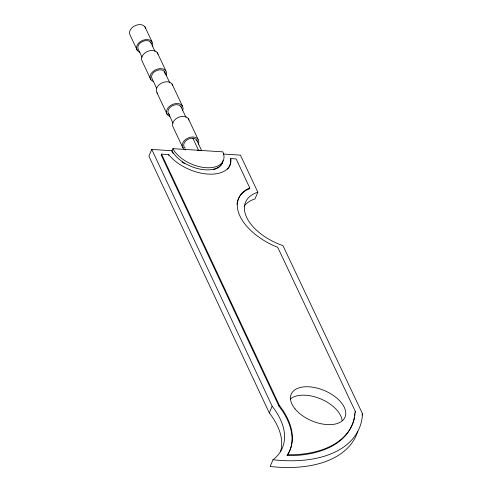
<?xml version="1.0" encoding="UTF-8"?>
<svg xmlns="http://www.w3.org/2000/svg" width="492" height="492" viewBox="0 0 492 492"><rect width="100%" height="100%" fill="white"/><g stroke="black" fill="none" stroke-linecap="round" stroke-linejoin="round"><path stroke-width="0.74" d="M354.289 417.388L354.092 418.852A119.058 66.746 23.1 0 1 293.644 455.567L287.094 455.58L289.284 451.668A93.898 52.644 23.1 0 0 282.814 410.168L279.327 405.328L161.53 154.125L168.781 154.593L169.42 155.534A35.799 20.074 23.1 0 0 207.968 174.082A35.799 20.074 23.1 0 0 230.945 159.494L230.711 158.578L236.142 158.928L249.801 187.987L249.438 188.823L246.412 190.164A53.468 29.975 23.1 0 0 238.417 198.805M354.486 415.924L354.775 413.729M249.801 187.987L246.775 189.322A53.468 29.975 23.1 0 0 273.134 245.416L277.66 247.242L355.329 411.423L354.449 418.009A119.058 66.746 23.1 0 1 294.001 454.725L287.451 454.737M223.017 160.546A27.878 15.633 23.1 0 1 200.269 169.168A27.878 15.633 23.1 0 1 172.04 150.749L151.757 149.439L148.892 156.167L269.284 412.917A86.032 48.234 23.1 0 1 280.502 451.914M161.53 154.125L161.173 154.968L278.964 406.171L282.457 411.011A93.898 52.644 23.1 0 1 288.927 452.511L287.094 455.58M168.424 155.429L168.781 154.593M172.04 150.749L172.938 148.645L222.864 151.862A27.878 15.633 23.1 0 1 206.105 167.704A27.878 15.633 23.1 0 1 172.938 148.645M230.711 158.578L230.582 160.337A35.799 20.074 23.1 0 1 227.421 169.291M223.448 154.058L240.44 155.152L257.845 192.194L254.979 198.922A45.578 25.553 23.1 0 0 244.161 206.24M269.284 412.917L272.15 406.195L151.757 149.439M278.964 406.171L279.327 405.328M272.15 406.195A86.032 48.234 23.1 0 1 273.005 459.749L270.139 466.478A126.924 71.162 23.1 0 0 357.801 431.207M354.972 412.265L355.329 411.423M361.928 415.107L362.499 413.76L282.955 245.619A45.578 25.553 23.1 0 1 246.67 217.378A45.578 25.553 23.1 0 1 257.845 192.194M198.319 144.156A8.733 6.125 -25.2 0 0 198.036 139.304L196.868 138.141A8.733 6.125 -25.2 0 0 189.045 137.637L186.972 138.59A8.733 6.125 -25.2 0 0 182.304 146.536L184.125 149.156A8.733 6.125 -25.2 0 0 185.73 149.943M157.36 52.755L165.896 70.922M172.089 84.095L182.304 105.823M188.325 118.646L198.036 139.304M144.974 26.851L152.003 41.814M150.829 42.49L155.041 51.463M164.549 71.697L169.765 82.791M180.958 106.598L186.031 117.397M196.689 140.079L201.751 150.841M192.827 138.184L198.522 150.294M142.01 57.226L138.443 49.63A7.177 5.031 -25.2 0 1 142.569 41.476A7.177 5.031 -25.2 0 1 151.364 43.69M156.733 88.548L152.169 78.837A7.177 5.031 -25.2 0 1 157.163 70.325A7.177 5.031 -25.2 0 1 165.171 74.255M168.572 113.744L173.012 123.191M137.262 50.313L130.232 35.35A8.536 5.984 -25.2 0 1 135.146 25.646A8.536 5.984 -25.2 0 1 145.614 28.278M150.823 79.612L142.286 61.451A8.733 6.125 -25.2 0 1 147.311 51.519A8.733 6.125 -25.2 0 1 158.018 54.212M157.016 92.791L167.225 114.519M182.956 148L173.252 127.342A8.733 6.125 -25.2 0 1 178.276 117.41A8.733 6.125 -25.2 0 1 188.983 120.103M220.035 166.271A27.878 15.633 23.1 0 1 216.209 168.701M215.551 168.959A27.878 15.633 23.1 0 1 213.423 169.611M184.58 163.633A27.878 15.633 23.1 0 1 181.978 161.96M173.245 153.486A27.878 15.633 23.1 0 1 171.862 151.167M222.322 162.92A27.878 15.633 23.1 0 1 220.521 165.773M237.003 204.358A53.468 29.975 23.1 0 1 238.14 199.463M362.499 413.76A126.924 71.162 23.1 0 1 273.005 459.749M197.366 150.306A7.177 5.031 -25.2 0 1 200.103 150.589M290.268 399.055A29.249 16.396 23.1 0 1 320.587 398.864A29.249 16.396 23.1 0 1 342.131 420.715M185.263 148.172A7.177 5.031 -25.2 0 1 187.6 139.494A7.177 5.031 -25.2 0 1 197.23 141.278M157.741 93.603A8.733 6.125 -25.2 0 1 161.358 83.197A8.733 6.125 -25.2 0 1 172.747 85.553M169.998 116.469A8.733 6.125 -25.2 0 1 167.551 108.517A8.733 6.125 -25.2 0 1 178.27 103.584A8.733 6.125 -25.2 0 1 182.587 110.675M169.531 114.698A7.177 5.031 -25.2 0 1 171.868 106.014A7.177 5.031 -25.2 0 1 181.493 107.797M153.596 81.561A8.733 6.125 -25.2 0 1 151.149 73.615A8.733 6.125 -25.2 0 1 161.868 68.683A8.733 6.125 -25.2 0 1 166.185 75.768M139.974 52.214A8.536 5.984 -25.2 0 1 137.582 44.446A8.536 5.984 -25.2 0 1 148.061 39.624A8.536 5.984 -25.2 0 1 152.28 46.556M295.009 408.852A29.249 16.396 23.1 0 0 342.838 420.303A29.249 16.396 23.1 0 0 316.467 387.936A29.249 16.396 23.1 0 0 295.009 408.852"/></g></svg>
